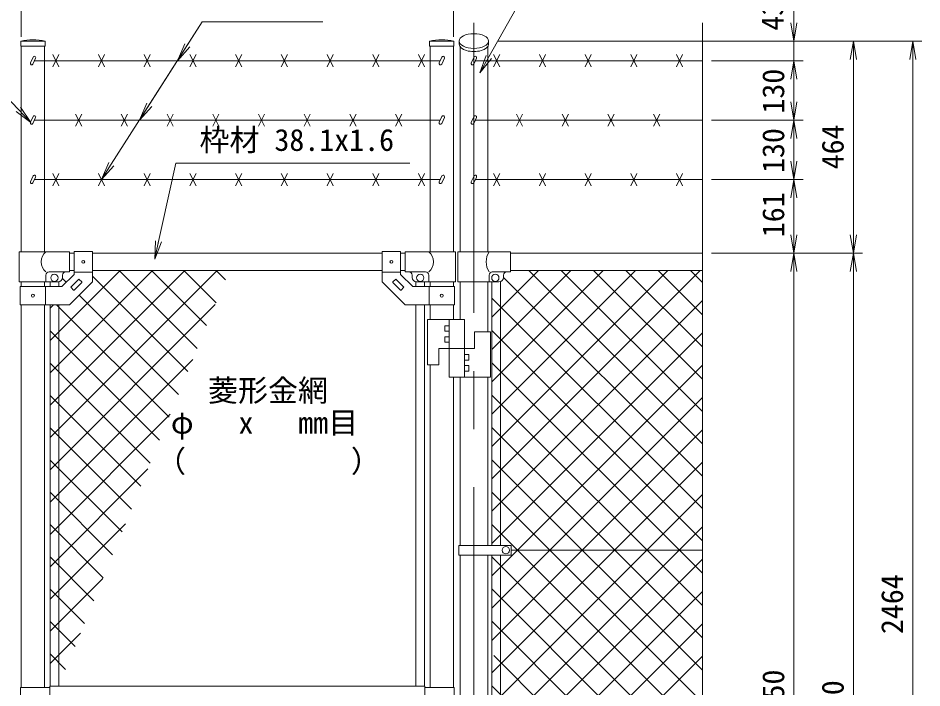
# Model space of a CAD drawing. Units: millimetres, scale not verified. Extents: x -4200 to 4200, y -2970 to 2970.
# Drawn here: x -2541 to -564, y 128 to 1594 of the extents above; entities that cross this region are included whole.
import ezdxf
from ezdxf.enums import TextEntityAlignment as Align

# ---------------------------------------------------------------- set-up
doc = ezdxf.new("R2010")
doc.units = ezdxf.units.MM
doc.header["$LTSCALE"] = 20
doc.linetypes.add('USER1', pattern=[50.8, 31.75, -6.35, 6.35, -6.35])
for name, color, linetype, lineweight in [('0-0_D-STR-TXT', 7, 'Continuous', 9), ('0-4_D-BMK', 2, 'USER1', 13), ('0-5_D-STR1', 1, 'Continuous', 18), ('0-8_D-STR3', 3, 'Continuous', 13), ('0-9_D-STR-DIM', 7, 'Continuous', 9), ('0-A_0', 7, 'Continuous', 9), ('0-B_D-STR2', 7, 'Continuous', 9)]:
    doc.layers.add(name, color=color, linetype=linetype, lineweight=lineweight)
doc.styles.add('ＭＳ ゴシック', font='')
doc.styles.get('ＭＳ ゴシック').set_extended_font_data('MS Gothic')

# ---------------------------------------------------------------- blocks, each defined once
blk = doc.blocks.new('_Open')
at = {"layer": '0-A_0'}
blk.add_line((-20, 3.33), (0, 0), dxfattribs=at)
blk.add_lwpolyline([(-20, -3.33), (0, 0), (-20, 0)], dxfattribs=at)
blk = doc.blocks.new('MLeader8')
at = {"layer": '0-0_D-STR-TXT'}
blk.add_line((-2535.88, 1398.97), (-2513.21, 1365.35), dxfattribs=at)
for points in [[(-2540.72, 1394.38), (-2766.16, 1632.3), (-3288.23, 1632.3), (-3295.43, 1632.3)], [(-2545.56, 1389.8), (-2513.21, 1365.35), (-2540.72, 1394.38)]]:
    blk.add_lwpolyline(points, dxfattribs=at)
blk = doc.blocks.new('MLeader9')
at = {"layer": '0-0_D-STR-TXT'}
blk.add_line((-1505.64, 1505.51), (-1531.08, 1473.93), dxfattribs=at)
for points in [[(-1511.45, 1508.78), (-1369.94, 1760.04), (-842.86, 1760.04), (-835.66, 1760.04)], [(-1517.26, 1512.06), (-1531.08, 1473.93), (-1511.45, 1508.78)]]:
    blk.add_lwpolyline(points, dxfattribs=at)
blk = doc.blocks.new('MLeader12')
at = {"layer": '0-0_D-STR-TXT'}
blk.add_line((-2331.69, 1270.67), (-2358.86, 1240.56), dxfattribs=at)
for points in [[(-2337.31, 1274.26), (-2138.31, 1585.56), (-1882.1, 1585.56), (-1874.9, 1585.56)], [(-2342.93, 1277.85), (-2358.86, 1240.56), (-2337.31, 1274.26)]]:
    blk.add_lwpolyline(points, dxfattribs=at)

msp = doc.modelspace()

# ---------------------------------------------------------------- linework, layer by layer
at = {"layer": '0-0_D-STR-TXT'}
for q in [(-2274.68, 1372.24), (-2191.57, 1502.24)]:
    msp.add_line((-2138.31, 1585.56), q, dxfattribs=at)
msp.add_lwpolyline([(-1684.26, 1276.23), (-2196.32, 1276.23), (-2241.84, 1068.32)], dxfattribs=at)
at = {"layer": '0-4_D-BMK'}
msp.add_line((-1544.32, 1583.71), (-1544.32, -1300.44), dxfattribs=at)
at = {"layer": '0-5_D-STR1'}
for p, q in [((-2482.07, 1543.56), (-2535.27, 1543.56)), ((-2535.27, 1532.56), (-2535.27, 1543.56)), ((-2482.07, 1532.56), (-2482.07, 1543.56)), ((-1641.07, 1543.56), (-1587.87, 1543.56)), ((-1641.07, 1532.56), (-1641.07, 1543.56)), ((-1587.87, 1532.56), (-1587.87, 1543.56)), ((-1576.42, 1543.56), (-1576.42, 1536.63)), ((-1512.22, 1543.56), (-1512.22, 1536.63)), ((-2482.07, 1532.56), (-2535.27, 1532.56)), ((-2534.07, 1532.56), (-2534.07, 1082.56)), ((-2483.27, 1532.56), (-2483.27, 1082.56)), ((-1641.07, 1532.56), (-1587.87, 1532.56)), ((-1639.87, 1532.56), (-1639.87, 1082.56)), ((-1589.07, 1532.56), (-1589.07, 1082.56)), ((-1574.57, 1531.26), (-1574.57, 1082.56)), ((-1514.07, 1531.26), (-1514.07, 1082.56)), ((-2428.67, 1079.56), (-2418.67, 1079.56)), ((-2378.67, 1079.56), (-1744.47, 1079.56)), ((-1704.47, 1079.56), (-1694.47, 1079.56)), ((-1464.32, 1079.56), (-1044.32, 1079.56)), ((-2428.67, 1041.56), (-2418.67, 1041.56)), ((-2378.67, 1041.56), (-1744.47, 1041.56)), ((-1704.47, 1041.56), (-1694.47, 1041.56)), ((-1464.32, 1041.56), (-1044.32, 1041.56)), ((-2534.07, 1016.56), (-2534.07, 1006.56)), ((-2483.27, 1016.56), (-2483.27, 1006.56)), ((-1639.87, 1016.56), (-1639.87, 1006.56)), ((-1589.07, 1016.56), (-1589.07, 1006.56)), ((-1574.57, 1016.56), (-1574.57, 934.06)), ((-1514.07, 1016.56), (-1514.07, 907.06)), ((-2534.07, 966.56), (-2534.07, 129.56)), ((-2483.27, 966.56), (-2483.27, 129.56)), ((-1639.87, 966.56), (-1639.87, 934.06)), ((-1589.07, 966.56), (-1589.07, 934.06)), ((-1639.87, 835.06), (-1639.87, 129.56)), ((-1589.07, 808.06), (-1589.07, 129.56)), ((-1574.57, 808.06), (-1574.57, 440.06)), ((-1514.07, 808.06), (-1514.07, 440.06)), ((-1574.57, 419.06), (-1574.57, -209.94)), ((-1514.07, 419.06), (-1514.07, -209.94))]:
    msp.add_line(p, q, dxfattribs=at)
for centre in [(-2508.67, 1427.13), (-1614.47, 1427.13)]:
    msp.add_arc(centre, 119.43, 77.13052, 102.86948, dxfattribs=at)
msp.add_ellipse((-1544.32, 1543.56), major_axis=(-32.1, 0), ratio=0.5, dxfattribs=at)
msp.add_ellipse((-1544.32, 1536.63), major_axis=(-32.1, 0), ratio=0.5, start_param=6.2831853, end_param=9.424778, dxfattribs=at)
at = {"layer": '0-8_D-STR3'}
for p, q in [((-2508.24, 1508.59), (-2514.19, 1495.83)), ((-2502.8, 1506.05), (-2508.75, 1493.29)), ((-2465.38, 1513.97), (-2451.96, 1487.14)), ((-2465.38, 1487.14), (-2451.96, 1513.97)), ((-2365.38, 1513.97), (-2351.96, 1487.14)), ((-2365.38, 1487.14), (-2351.96, 1513.97)), ((-2265.38, 1513.97), (-2251.96, 1487.14)), ((-2265.38, 1487.14), (-2251.96, 1513.97)), ((-2165.38, 1513.97), (-2151.96, 1487.14)), ((-2165.38, 1487.14), (-2151.96, 1513.97)), ((-2065.38, 1513.97), (-2051.96, 1487.14)), ((-2065.38, 1487.14), (-2051.96, 1513.97)), ((-1965.38, 1513.97), (-1951.96, 1487.14)), ((-1965.38, 1487.14), (-1951.96, 1513.97)), ((-1865.38, 1513.97), (-1851.96, 1487.14)), ((-1865.38, 1487.14), (-1851.96, 1513.97)), ((-1765.38, 1513.97), (-1751.96, 1487.14)), ((-1765.38, 1487.14), (-1751.96, 1513.97)), ((-1665.38, 1513.97), (-1651.96, 1487.14)), ((-1665.38, 1487.14), (-1651.96, 1513.97)), ((-1614.04, 1508.59), (-1619.99, 1495.83)), ((-1608.6, 1506.05), (-1614.55, 1493.29)), ((-1543.89, 1508.59), (-1549.84, 1495.83)), ((-1538.45, 1506.05), (-1544.4, 1493.29)), ((-1501.03, 1513.97), (-1487.61, 1487.14)), ((-1501.03, 1487.14), (-1487.61, 1513.97)), ((-1401.03, 1513.97), (-1387.61, 1487.14)), ((-1401.03, 1487.14), (-1387.61, 1513.97)), ((-1301.03, 1513.97), (-1287.61, 1487.14)), ((-1301.03, 1487.14), (-1287.61, 1513.97)), ((-1201.03, 1513.97), (-1187.61, 1487.14)), ((-1201.03, 1487.14), (-1187.61, 1513.97)), ((-1101.03, 1513.97), (-1087.61, 1487.14)), ((-1101.03, 1487.14), (-1087.61, 1513.97)), ((-1617.78, 1500.56), (-2505.36, 1500.56)), ((-1044.32, 1500.56), (-1541.01, 1500.56)), ((-2415.38, 1383.97), (-2401.96, 1357.14)), ((-2415.38, 1357.14), (-2401.96, 1383.97)), ((-2315.38, 1383.97), (-2301.96, 1357.14)), ((-2315.38, 1357.14), (-2301.96, 1383.97)), ((-2215.38, 1383.97), (-2201.96, 1357.14)), ((-2215.38, 1357.14), (-2201.96, 1383.97)), ((-2115.38, 1383.97), (-2101.96, 1357.14)), ((-2115.38, 1357.14), (-2101.96, 1383.97)), ((-2015.38, 1383.97), (-2001.96, 1357.14)), ((-2015.38, 1357.14), (-2001.96, 1383.97)), ((-1915.38, 1383.97), (-1901.96, 1357.14)), ((-1915.38, 1357.14), (-1901.96, 1383.97)), ((-1815.38, 1383.97), (-1801.96, 1357.14)), ((-1815.38, 1357.14), (-1801.96, 1383.97)), ((-1715.38, 1383.97), (-1701.96, 1357.14)), ((-1715.38, 1357.14), (-1701.96, 1383.97)), ((-1451.03, 1383.97), (-1437.61, 1357.14)), ((-1451.03, 1357.14), (-1437.61, 1383.97)), ((-1351.03, 1383.97), (-1337.61, 1357.14)), ((-1351.03, 1357.14), (-1337.61, 1383.97)), ((-1251.03, 1383.97), (-1237.61, 1357.14)), ((-1251.03, 1357.14), (-1237.61, 1383.97)), ((-1151.03, 1383.97), (-1137.61, 1357.14)), ((-1151.03, 1357.14), (-1137.61, 1383.97)), ((-2508.24, 1378.59), (-2514.19, 1365.83)), ((-2502.8, 1376.05), (-2508.75, 1363.29)), ((-1617.78, 1370.56), (-2505.36, 1370.56)), ((-1614.04, 1378.59), (-1619.99, 1365.83)), ((-1608.6, 1376.05), (-1614.55, 1363.29)), ((-1543.89, 1378.59), (-1549.84, 1365.83)), ((-1538.45, 1376.05), (-1544.4, 1363.29)), ((-1044.32, 1370.56), (-1541.01, 1370.56)), ((-2508.24, 1248.59), (-2514.19, 1235.83)), ((-2502.8, 1246.05), (-2508.75, 1233.29)), ((-2465.38, 1253.97), (-2451.96, 1227.14)), ((-2465.38, 1227.14), (-2451.96, 1253.97)), ((-2365.38, 1253.97), (-2351.96, 1227.14)), ((-2365.38, 1227.14), (-2351.96, 1253.97)), ((-2265.38, 1253.97), (-2251.96, 1227.14)), ((-2265.38, 1227.14), (-2251.96, 1253.97)), ((-2165.38, 1253.97), (-2151.96, 1227.14)), ((-2165.38, 1227.14), (-2151.96, 1253.97)), ((-2065.38, 1253.97), (-2051.96, 1227.14)), ((-2065.38, 1227.14), (-2051.96, 1253.97)), ((-1965.38, 1253.97), (-1951.96, 1227.14)), ((-1965.38, 1227.14), (-1951.96, 1253.97)), ((-1865.38, 1253.97), (-1851.96, 1227.14)), ((-1865.38, 1227.14), (-1851.96, 1253.97)), ((-1765.38, 1253.97), (-1751.96, 1227.14)), ((-1765.38, 1227.14), (-1751.96, 1253.97)), ((-1665.38, 1253.97), (-1651.96, 1227.14)), ((-1665.38, 1227.14), (-1651.96, 1253.97)), ((-1614.04, 1248.59), (-1619.99, 1235.83)), ((-1608.6, 1246.05), (-1614.55, 1233.29)), ((-1543.89, 1248.59), (-1549.84, 1235.83)), ((-1538.45, 1246.05), (-1544.4, 1233.29)), ((-1501.03, 1253.97), (-1487.61, 1227.14)), ((-1501.03, 1227.14), (-1487.61, 1253.97)), ((-1401.03, 1253.97), (-1387.61, 1227.14)), ((-1401.03, 1227.14), (-1387.61, 1253.97)), ((-1301.03, 1253.97), (-1287.61, 1227.14)), ((-1301.03, 1227.14), (-1287.61, 1253.97)), ((-1201.03, 1253.97), (-1187.61, 1227.14)), ((-1201.03, 1227.14), (-1187.61, 1253.97)), ((-1101.03, 1253.97), (-1087.61, 1227.14)), ((-1101.03, 1227.14), (-1087.61, 1253.97)), ((-1617.78, 1240.56), (-2505.36, 1240.56)), ((-1044.32, 1240.56), (-1541.01, 1240.56)), ((-2428.67, 1082.56), (-2538.62, 1082.56)), ((-2538.62, 1082.56), (-2538.62, 1016.56)), ((-2428.67, 1038.56), (-2428.67, 1082.56)), ((-2418.67, 1082.81), (-2418.67, 1033.13)), ((-2418.67, 1082.81), (-2378.67, 1082.81)), ((-2378.67, 1082.81), (-2378.67, 1016.56)), ((-1744.47, 1082.81), (-1744.47, 1016.56)), ((-1704.47, 1082.81), (-1744.47, 1082.81)), ((-1704.47, 1082.81), (-1704.47, 1033.13)), ((-1694.47, 1082.56), (-1584.52, 1082.56)), ((-1694.47, 1038.56), (-1694.47, 1082.56)), ((-1584.52, 1082.56), (-1584.52, 1016.56)), ((-1579.02, 1082.56), (-1464.32, 1082.56)), ((-1579.02, 1016.56), (-1579.02, 1082.56)), ((-1464.32, 1038.56), (-1464.32, 1082.56)), ((-2480.12, 1016.56), (-2480.12, 1031.56)), ((-2428.67, 1038.56), (-2473.12, 1038.56)), ((-2445.24, 1006.56), (-2418.67, 1033.13)), ((-2443.67, 1026.56), (-2443.67, 1031.56)), ((-2418.67, 1038.31), (-2378.67, 1038.31)), ((-1704.47, 1038.31), (-1744.47, 1038.31)), ((-1677.9, 1006.56), (-1704.47, 1033.13)), ((-1694.47, 1038.56), (-1650.02, 1038.56)), ((-1679.47, 1026.56), (-1679.47, 1031.56)), ((-1643.02, 1016.56), (-1643.02, 1031.56)), ((-1510.92, 1016.56), (-1510.92, 1031.56)), ((-1503.92, 1038.56), (-1464.32, 1038.56)), ((-1479.32, 1026.56), (-1479.32, 1031.56)), ((-2538.62, 1016.56), (-2453.67, 1016.56)), ((-2471.17, 1016.56), (-2471.17, 1006.56)), ((-2452.17, 1016.56), (-2452.17, 1006.56)), ((-2425.34, 1005.96), (-2409.08, 1022.22)), ((-2418.27, 998.89), (-2402, 1015.15)), ((-2407.66, 1022.22), (-2402, 1016.57)), ((-1715.48, 1022.22), (-1721.14, 1016.57)), ((-1704.88, 998.89), (-1721.14, 1015.15)), ((-1697.8, 1005.96), (-1714.07, 1022.22)), ((-1670.97, 1016.56), (-1670.97, 1006.56)), ((-1584.52, 1016.56), (-1669.47, 1016.56)), ((-1651.97, 1016.56), (-1651.97, 1006.56)), ((-1579.02, 1016.56), (-1489.32, 1016.56)), ((-1504.82, 1016.56), (-1504.82, 440.06)), ((-1485.82, 1017.19), (-1485.82, 440.06)), ((-2536.37, 1006.56), (-2445.24, 1006.56)), ((-2536.37, 1006.56), (-2536.37, 966.56)), ((-2480.97, 1006.56), (-2480.97, 966.56)), ((-2425.34, 1004.55), (-2419.68, 998.89)), ((-1697.8, 1004.55), (-1703.46, 998.89)), ((-1586.77, 1006.56), (-1677.9, 1006.56)), ((-1642.17, 1006.56), (-1642.17, 966.56)), ((-1586.77, 1006.56), (-1586.77, 966.56)), ((-2471.17, 966.56), (-2471.17, 132.06)), ((-2452.17, 966.56), (-2452.17, 132.06)), ((-1670.97, 966.56), (-1670.97, 132.06)), ((-1651.97, 966.56), (-1651.97, 132.06)), ((-1564.57, 934.06), (-1645.57, 934.06)), ((-1645.57, 934.06), (-1645.57, 835.06)), ((-1598.57, 934.06), (-1598.57, 808.06)), ((-1564.57, 934.06), (-1564.57, 808.06)), ((-1608.07, 920.56), (-1608.07, 908.56)), ((-1598.57, 920.56), (-1608.07, 920.56)), ((-1598.57, 908.56), (-1608.07, 908.56)), ((-1608.07, 896.56), (-1608.07, 884.56)), ((-1598.57, 896.56), (-1608.07, 896.56)), ((-1507.57, 907.06), (-1542.57, 907.06)), ((-1542.57, 907.06), (-1542.57, 871.06)), ((-1507.57, 907.06), (-1507.57, 808.06)), ((-1542.57, 871.06), (-1620.57, 871.06)), ((-1620.57, 871.06), (-1620.57, 835.06)), ((-1598.57, 884.56), (-1608.07, 884.56)), ((-1564.57, 857.56), (-1555.07, 857.56)), ((-1555.07, 845.56), (-1555.07, 857.56)), ((-1620.57, 835.06), (-1645.57, 835.06)), ((-1564.57, 845.56), (-1555.07, 845.56)), ((-1564.57, 833.56), (-1555.07, 833.56)), ((-1555.07, 821.56), (-1555.07, 833.56)), ((-1564.57, 821.56), (-1555.07, 821.56)), ((-1507.57, 808.06), (-1598.57, 808.06)), ((-1577.12, 419.06), (-1577.12, 440.06)), ((-1462.33, 440.06), (-1577.12, 440.06)), ((-1462.33, 419.06), (-1462.33, 440.06)), ((-1462.33, 419.06), (-1577.12, 419.06)), ((-1504.82, 419.06), (-1504.82, -209.94)), ((-1485.82, 419.06), (-1485.82, -209.94)), ((-1462.33, 429.56), (-1044.32, 429.56)), ((-2536.17, 129.56), (-2536.17, 111.06)), ((-2471.57, 129.56), (-2536.17, 129.56)), ((-2471.57, 132.06), (-1651.57, 132.06)), ((-2471.57, 132.06), (-2471.57, 111.06)), ((-1651.57, 132.06), (-1651.57, 77.06)), ((-1651.57, 129.56), (-1587.47, 129.56)), ((-1587.47, 129.56), (-1587.47, 79.56))]:
    msp.add_line(p, q, dxfattribs=at)
for points in [[(-2536.37, 966.56), (-2428.67, 966.56), (-2378.67, 1016.56)], [(-1586.77, 966.56), (-1694.47, 966.56), (-1744.47, 1016.56)]]:
    msp.add_lwpolyline(points, dxfattribs=at)
for centre, radius in [((-2398.67, 1060.56), 3.25), ((-1724.47, 1060.56), 3.25), ((-2461.67, 1025.56), 8), ((-1661.47, 1025.56), 8), ((-1497.32, 1025.56), 8), ((-2508.67, 986.56), 3.25), ((-1614.47, 986.56), 3.25), ((-1474.33, 429.56), 8)]:
    msp.add_circle(centre, radius, dxfattribs=at)
for centre, radius, start, end in [((-2505.52, 1507.32), 3, 334.99524, 154.99707), ((-1611.32, 1507.32), 3, 334.99524, 154.99707), ((-1541.17, 1507.32), 3, 334.99524, 154.99707), ((-2511.47, 1494.56), 3, 154.99707, 334.99524), ((-1617.27, 1494.56), 3, 154.99707, 334.99524), ((-1547.12, 1494.56), 3, 154.99707, 334.99524), ((-2511.47, 1364.56), 3, 154.99707, 334.99524), ((-2505.52, 1377.32), 3, 334.99524, 154.99707), ((-1617.27, 1364.56), 3, 154.99707, 334.99524), ((-1611.32, 1377.32), 3, 334.99524, 154.99707), ((-1547.12, 1364.56), 3, 154.99707, 334.99524), ((-1541.17, 1377.32), 3, 334.99524, 154.99707), ((-2505.52, 1247.32), 3, 334.99524, 154.99707), ((-1611.32, 1247.32), 3, 334.99524, 154.99707), ((-1541.17, 1247.32), 3, 334.99524, 154.99707), ((-2511.47, 1234.56), 3, 154.99707, 334.99524), ((-1617.27, 1234.56), 3, 154.99707, 334.99524), ((-1547.12, 1234.56), 3, 154.99707, 334.99524), ((-2461.93, 1060.56), 28.55, 129.59418, 230.40582), ((-1661.22, 1060.56), 28.55, 309.59418, 50.40582), ((-1476.71, 1060.56), 40.68, 147.25964, 212.74036), ((-2473.12, 1031.56), 7, 90, 180), ((-2436.67, 1031.56), 7, 90, 180), ((-1686.47, 1031.56), 7, 0, 90), ((-1650.02, 1031.56), 7, 0, 90), ((-1503.92, 1031.56), 7, 90, 180), ((-1472.32, 1031.56), 7, 90, 180), ((-2453.67, 1026.56), 10, 270, 0), ((-2408.37, 1021.52), 1, 45, 135), ((-2402.71, 1015.86), 1, 315, 45), ((-1720.43, 1015.86), 1, 135, 225), ((-1714.78, 1021.52), 1, 45, 135), ((-1669.47, 1026.56), 10, 180, 270), ((-1489.32, 1026.56), 10, 270, 0), ((-2424.63, 1005.25), 1, 135, 225), ((-2418.98, 999.6), 1, 225, 315), ((-1704.17, 999.6), 1, 225, 315), ((-1698.51, 1005.25), 1, 315, 45)]:
    msp.add_arc(centre, radius, start, end, dxfattribs=at)
at = {"layer": '0-9_D-STR-DIM'}
for p, q in [((-2534.07, 1552.56), (-2534.07, 1711.55)), ((-1589.07, 1552.56), (-1589.07, 1711.55)), ((-844.32, 1583.56), (-844.32, 1623.56)), ((-1044.32, 1583.71), (-1044.32, 83.78)), ((-1492.22, 1543.56), (-564.32, 1543.56)), ((-1492.22, 1543.56), (-824.32, 1543.56)), ((-1492.22, 1543.56), (-694.32, 1543.56)), ((-844.32, 1500.56), (-844.32, 1543.56)), ((-714.32, 1119.56), (-714.32, 1503.56)), ((-584.32, 1503.56), (-584.32, -880.44)), ((-1024.32, 1500.56), (-824.32, 1500.56)), ((-1024.32, 1500.56), (-824.32, 1500.56)), ((-844.32, 1410.56), (-844.32, 1460.56)), ((-844.32, 1460.56), (-844.32, 1420.56)), ((-1024.32, 1370.56), (-824.32, 1370.56)), ((-1024.32, 1370.56), (-824.32, 1370.56)), ((-844.32, 1280.56), (-844.32, 1330.56)), ((-1024.32, 1240.56), (-824.32, 1240.56)), ((-1004.32, 1240.56), (-824.32, 1240.56)), ((-844.32, 1119.56), (-844.32, 1200.56)), ((-1024.32, 1079.56), (-824.32, 1079.56)), ((-1024.32, 1079.56), (-694.32, 1079.56)), ((-1004.32, 1079.56), (-824.32, 1079.56)), ((-1004.32, 1079.56), (-694.32, 1079.56)), ((-844.32, 1039.56), (-844.32, -830.44)), ((-714.32, 1039.56), (-714.32, -880.44))]:
    msp.add_line(p, q, dxfattribs=at)
at = {"layer": '0-B_D-STR2'}
for p, q in [((-2471.17, 676.41), (-2106.02, 1041.56)), ((-2471.17, 747.12), (-2176.74, 1041.56)), ((-2471.17, 817.83), (-2247.45, 1041.56)), ((-2471.17, 888.54), (-2318.16, 1041.56)), ((-2169.87, 820.67), (-2378.67, 1029.47)), ((-2149.31, 870.82), (-2320.05, 1041.56)), ((-2128.76, 920.97), (-2249.34, 1041.56)), ((-2108.2, 971.13), (-2178.63, 1041.56)), ((-2087.64, 1021.28), (-2107.92, 1041.56)), ((-1504.82, 939.38), (-1402.64, 1041.56)), ((-1504.82, 868.67), (-1331.93, 1041.56)), ((-1504.82, 797.96), (-1261.22, 1041.56)), ((-1504.82, 727.25), (-1190.51, 1041.56)), ((-1504.82, 656.54), (-1119.8, 1041.56)), ((-1504.82, 585.83), (-1049.09, 1041.56)), ((-1044.32, 662.1), (-1423.78, 1041.56)), ((-1044.32, 732.81), (-1353.06, 1041.56)), ((-1044.32, 803.53), (-1282.35, 1041.56)), ((-1044.32, 874.24), (-1211.64, 1041.56)), ((-1044.32, 944.95), (-1140.93, 1041.56)), ((-1044.32, 1015.66), (-1070.22, 1041.56)), ((-2435.86, 1015.94), (-2443.99, 1024.07)), ((-1044.32, 591.39), (-1479.32, 1026.39)), ((-2190.43, 770.52), (-2407.57, 987.66)), ((-1044.32, 520.68), (-1504.82, 981.18)), ((-1504.82, 515.12), (-1044.32, 975.62)), ((-2471.17, 605.7), (-2109.9, 966.97)), ((-2471.17, 959.25), (-2463.87, 966.56)), ((-2210.99, 720.37), (-2457.18, 966.56)), ((-2231.55, 670.22), (-2471.17, 909.84)), ((-1044.32, 449.97), (-1504.82, 910.47)), ((-1504.82, 444.4), (-1044.32, 904.9)), ((-2471.17, 534.99), (-2159.03, 847.14)), ((-2252.11, 620.07), (-2471.17, 839.13)), ((-1044.32, 379.26), (-1504.82, 839.76)), ((-1504.82, 373.69), (-1044.32, 834.19)), ((-2272.67, 569.92), (-2471.17, 768.42)), ((-1044.32, 308.55), (-1504.82, 769.05)), ((-1504.82, 302.98), (-1044.32, 763.48)), ((-2470.39, 465.06), (-2208.15, 727.3)), ((-2293.23, 519.76), (-2471.17, 697.71)), ((-1044.32, 237.84), (-1504.82, 698.34)), ((-1504.82, 232.27), (-1044.32, 692.77)), ((-2313.79, 469.61), (-2471.17, 626.99)), ((-1044.32, 167.13), (-1504.82, 627.63)), ((-1504.82, 161.56), (-1044.32, 622.06)), ((-2471.17, 393.57), (-2257.28, 607.46)), ((-2334.35, 419.46), (-2471.17, 556.28)), ((-1044.32, 96.42), (-1504.82, 556.92)), ((-1504.82, 90.85), (-1044.32, 551.35)), ((-2471.17, 322.86), (-2306.41, 487.62)), ((-2354.91, 369.31), (-2471.17, 485.57)), ((-1068.09, 49.48), (-1504.82, 486.21)), ((-1504.82, 20.14), (-1044.32, 480.64)), ((-1044.32, -45), (-1504.82, 415.5)), ((-2375.47, 319.16), (-2471.17, 414.86)), ((-1504.82, -50.57), (-1044.32, 409.93)), ((-2471.17, 252.15), (-2355.54, 367.78)), ((-2396.03, 269.01), (-2471.17, 344.15)), ((-1504.82, -121.28), (-1044.32, 339.22)), ((-1044.32, -115.71), (-1504.29, 344.26)), ((-2416.59, 218.86), (-2471.17, 273.44)), ((-1044.32, -186.42), (-1504.82, 274.08)), ((-1504.82, -191.99), (-1044.32, 268.51)), ((-2471.17, 181.44), (-2404.66, 247.94)), ((-2437.15, 168.71), (-2471.17, 202.73)), ((-1044.32, -257.13), (-1500.5, 199.04)), ((-1462.33, -220.21), (-1044.32, 197.8)), ((-1044.32, -327.85), (-1504.82, 132.65))]:
    msp.add_line(p, q, dxfattribs=at)

# ---------------------------------------------------------------- block references
at = {"layer": '0-0_D-STR-TXT'}
for name in ['MLeader9', 'MLeader8', 'MLeader12']:
    msp.add_blockref(name, (0, 0), dxfattribs=at)
at = {"layer": '0-0_D-STR-TXT', "xscale": 2, "yscale": 2}
for p, rotation in [((-2192.65, 1500.56), 237.40939), ((-2275.76, 1370.56), 237.40939), ((-2242.27, 1066.36), 257.65038)]:
    msp.add_blockref('_Open', p, dxfattribs=dict(at, rotation=rotation))
at = {"layer": '0-9_D-STR-DIM', "xscale": 2, "yscale": 2}
for p, rotation in [((-844.32, 1543.56), 270), ((-714.32, 1543.56), 90), ((-584.32, 1543.56), 90), ((-844.32, 1500.56), 90), ((-844.32, 1500.56), 90), ((-844.32, 1370.56), 270), ((-844.32, 1370.56), 90), ((-844.32, 1240.56), 270), ((-844.32, 1240.56), 90), ((-844.32, 1079.56), 270), ((-714.32, 1079.56), 270), ((-844.32, 1079.56), 90), ((-714.32, 1079.56), 90)]:
    msp.add_blockref('_Open', p, dxfattribs=dict(at, rotation=rotation))

# ---------------------------------------------------------------- texts
at = {"layer": '0-0_D-STR-TXT', "style": 'ＭＳ ゴシック'}
for s, p in [('枠材 38.1x1.6', (-2144.38, 1288.82)), ('菱形金網', (-2125.73, 740.75)), ('φ   x   mm目', (-2206.95, 670.31)), ('（\u3000\u3000   \u3000\u3000）', (-2239.44, 585.84))]:
    msp.add_text(s, height=48.09, dxfattribs=at).set_placement(p, align=Align.BOTTOM_LEFT)
at = {"layer": '0-9_D-STR-DIM', "style": 'ＭＳ ゴシック'}
for s, p in [('43', (-852.63, 1566.22)), ('130', (-851.07, 1384.91)), ('130', (-851.07, 1254.91)), ('464', (-721.07, 1262.93)), ('161', (-851.07, 1114.48)), ('2464', (-591.07, 246.18)), ('1950', (-851.07, 37.66)), ('2000', (-721.07, 14.31))]:
    msp.add_text(s, height=48.09, rotation=90, dxfattribs=at).set_placement(p, align=Align.BOTTOM_LEFT)

doc.saveas('drawing.dxf')
